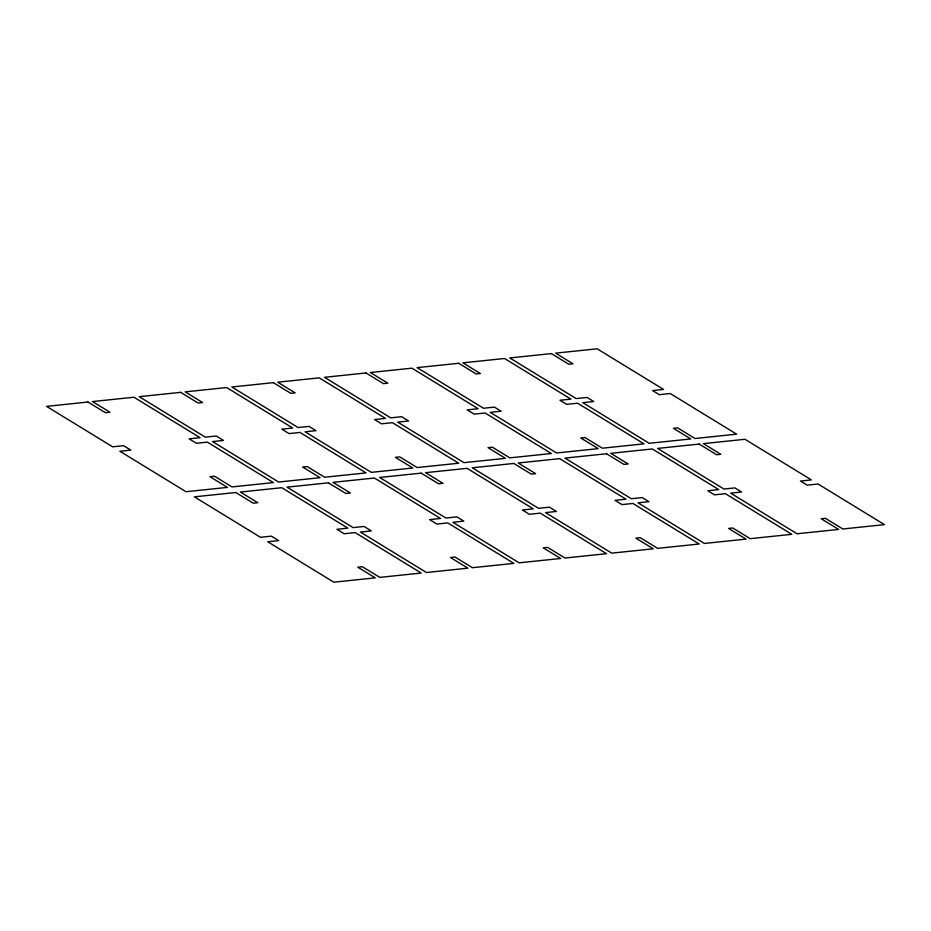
<?xml version="1.0" encoding="UTF-8"?>
<svg xmlns="http://www.w3.org/2000/svg" width="931" height="931" viewBox="0 0 931 931"><rect width="100%" height="100%" fill="white"/><g stroke="black" fill="none" stroke-linecap="round" stroke-linejoin="round"><path stroke-width="1.4" d="M87.98 402.029L46.55 406.37L112.651 446.822L123.579 445.681L130.829 450.115L119.901 451.256L186.002 491.719L227.432 487.39L209.999 476.719L214.549 476.241L231.982 486.913L273.411 482.584L207.299 442.12L196.383 443.272L189.133 438.827L200.049 437.686L133.948 397.234L92.518 401.564L109.951 412.224L105.412 412.701L87.98 402.029M180.626 392.347L139.196 396.676L205.297 437.139L216.225 435.999L223.475 440.433L212.547 441.573L278.648 482.037L320.078 477.708L302.645 467.036L307.195 466.559L324.616 477.231L366.046 472.901L299.945 432.438L289.017 433.578L281.767 429.144L292.695 428.004L226.594 387.54L185.164 391.87L202.597 402.541L198.059 403.018L180.626 392.347M273.353 382.653L231.842 386.993L298.083 427.538L309.011 426.398L315.981 430.669L305.054 431.809L371.294 472.354L412.805 468.014L395.372 457.342L399.748 456.888L417.181 467.548L458.692 463.219L392.451 422.674L381.524 423.814L374.553 419.544L385.481 418.403L319.24 377.858L277.729 382.199L295.15 392.87L290.786 393.324L273.353 382.653M365.999 372.97L324.488 377.311L390.729 417.856L401.645 416.716L408.628 420.975L397.7 422.127L463.941 462.66L505.452 458.331L488.019 447.66L492.394 447.194L509.827 457.866L551.338 453.525L485.098 412.992L474.17 414.132L467.199 409.861L478.127 408.721L411.886 368.176L370.363 372.516L387.796 383.188L383.432 383.642L365.999 372.97M458.727 363.276L417.123 367.629L483.503 408.255L494.431 407.115L501.122 411.211L490.206 412.352L556.587 452.978L598.191 448.637L580.758 437.966L584.947 437.523L602.38 448.195L643.984 443.843L577.604 403.216L566.676 404.357L559.985 400.26L570.912 399.12L504.532 358.493L462.928 362.846L480.361 373.506L476.16 373.948L458.727 363.276M551.373 353.594L509.769 357.946L576.149 398.573L587.077 397.432L593.769 401.529L582.841 402.669L649.233 443.296L690.825 438.943L673.392 428.283L677.593 427.841L695.026 438.513L736.63 434.16L670.25 393.534L659.323 394.674L652.631 390.578L663.559 389.437L597.167 348.811L555.574 353.152L573.007 363.823L568.806 364.265L551.373 353.594M235.799 492.511L194.37 496.84L260.471 537.292L271.398 536.151L278.648 540.597L267.721 541.737L333.833 582.189L375.251 577.86L357.818 567.188L362.368 566.723L379.801 577.383L421.231 573.054L355.13 532.602L344.202 533.742L336.952 529.308L347.88 528.156L281.767 487.704L240.349 492.034L257.782 502.705L253.232 503.182L235.799 492.511M328.445 482.828L287.016 487.157L353.117 527.609L364.044 526.469L371.294 530.914L360.367 532.055L426.468 572.507L467.897 568.178L450.464 557.506L455.015 557.029L472.448 567.701L513.877 563.371L447.776 522.919L436.848 524.06L429.598 519.614L440.514 518.474L374.413 478.022L332.984 482.351L350.417 493.023L345.878 493.488L328.445 482.828M421.173 473.134L379.662 477.475L445.902 518.008L456.83 516.868L463.801 521.139L452.873 522.279L519.114 562.824L560.637 558.484L543.204 547.812L547.568 547.358L565.001 558.03L606.512 553.689L540.271 513.144L529.355 514.284L522.372 510.025L533.3 508.873L467.059 468.34L425.548 472.669L442.981 483.34L438.606 483.806L421.173 473.134M513.819 463.452L472.308 467.781L538.549 508.326L549.476 507.186L556.447 511.456L545.519 512.597L611.76 553.142L653.271 548.801L635.85 538.13L640.214 537.676L657.647 548.347L699.158 544.007L632.917 503.462L621.989 504.602L615.019 500.331L625.946 499.191L559.706 458.646L518.195 462.986L535.628 473.658L531.252 474.112L513.819 463.452M606.558 453.758L564.954 458.099L631.334 498.725L642.25 497.585L648.954 501.681L638.026 502.821L704.406 543.46L746.01 539.107L728.577 528.436L732.767 527.993L750.2 538.665L791.804 534.324L725.424 493.686L714.496 494.838L707.804 490.742L718.732 489.59L652.352 448.963L610.748 453.316L628.181 463.987L623.979 464.418L606.558 453.758M699.193 444.064L657.589 448.416L723.981 489.043L734.896 487.902L741.6 491.999L730.672 493.139L797.052 533.766L838.656 529.425L821.223 518.753L825.413 518.311L842.846 528.983L884.45 524.63L818.07 484.004L807.142 485.144L800.451 481.048L811.378 479.907L744.998 439.281L703.394 443.633L720.827 454.305L716.626 454.735L699.193 444.064"/></g></svg>
